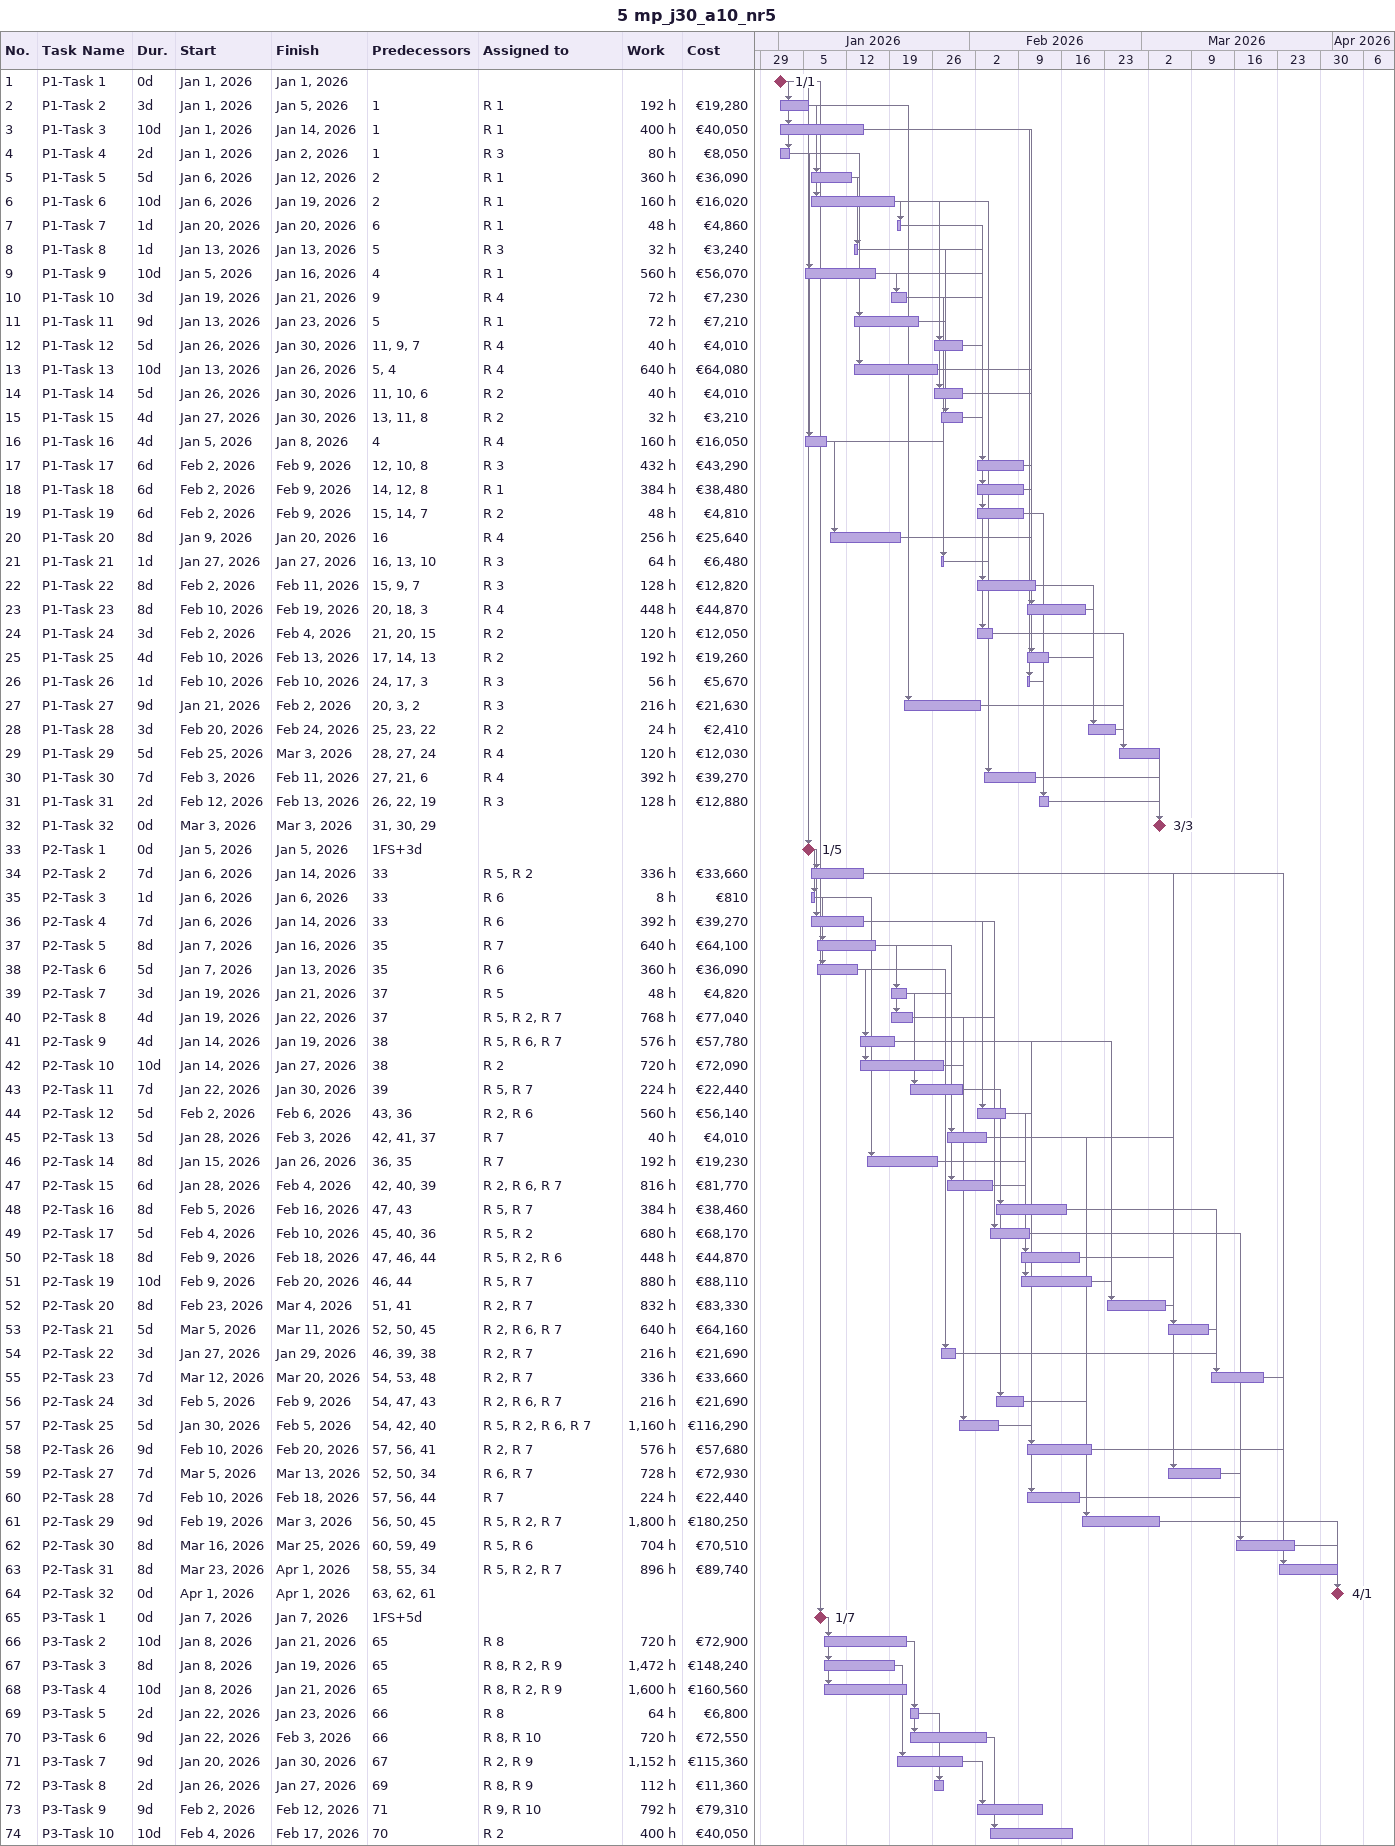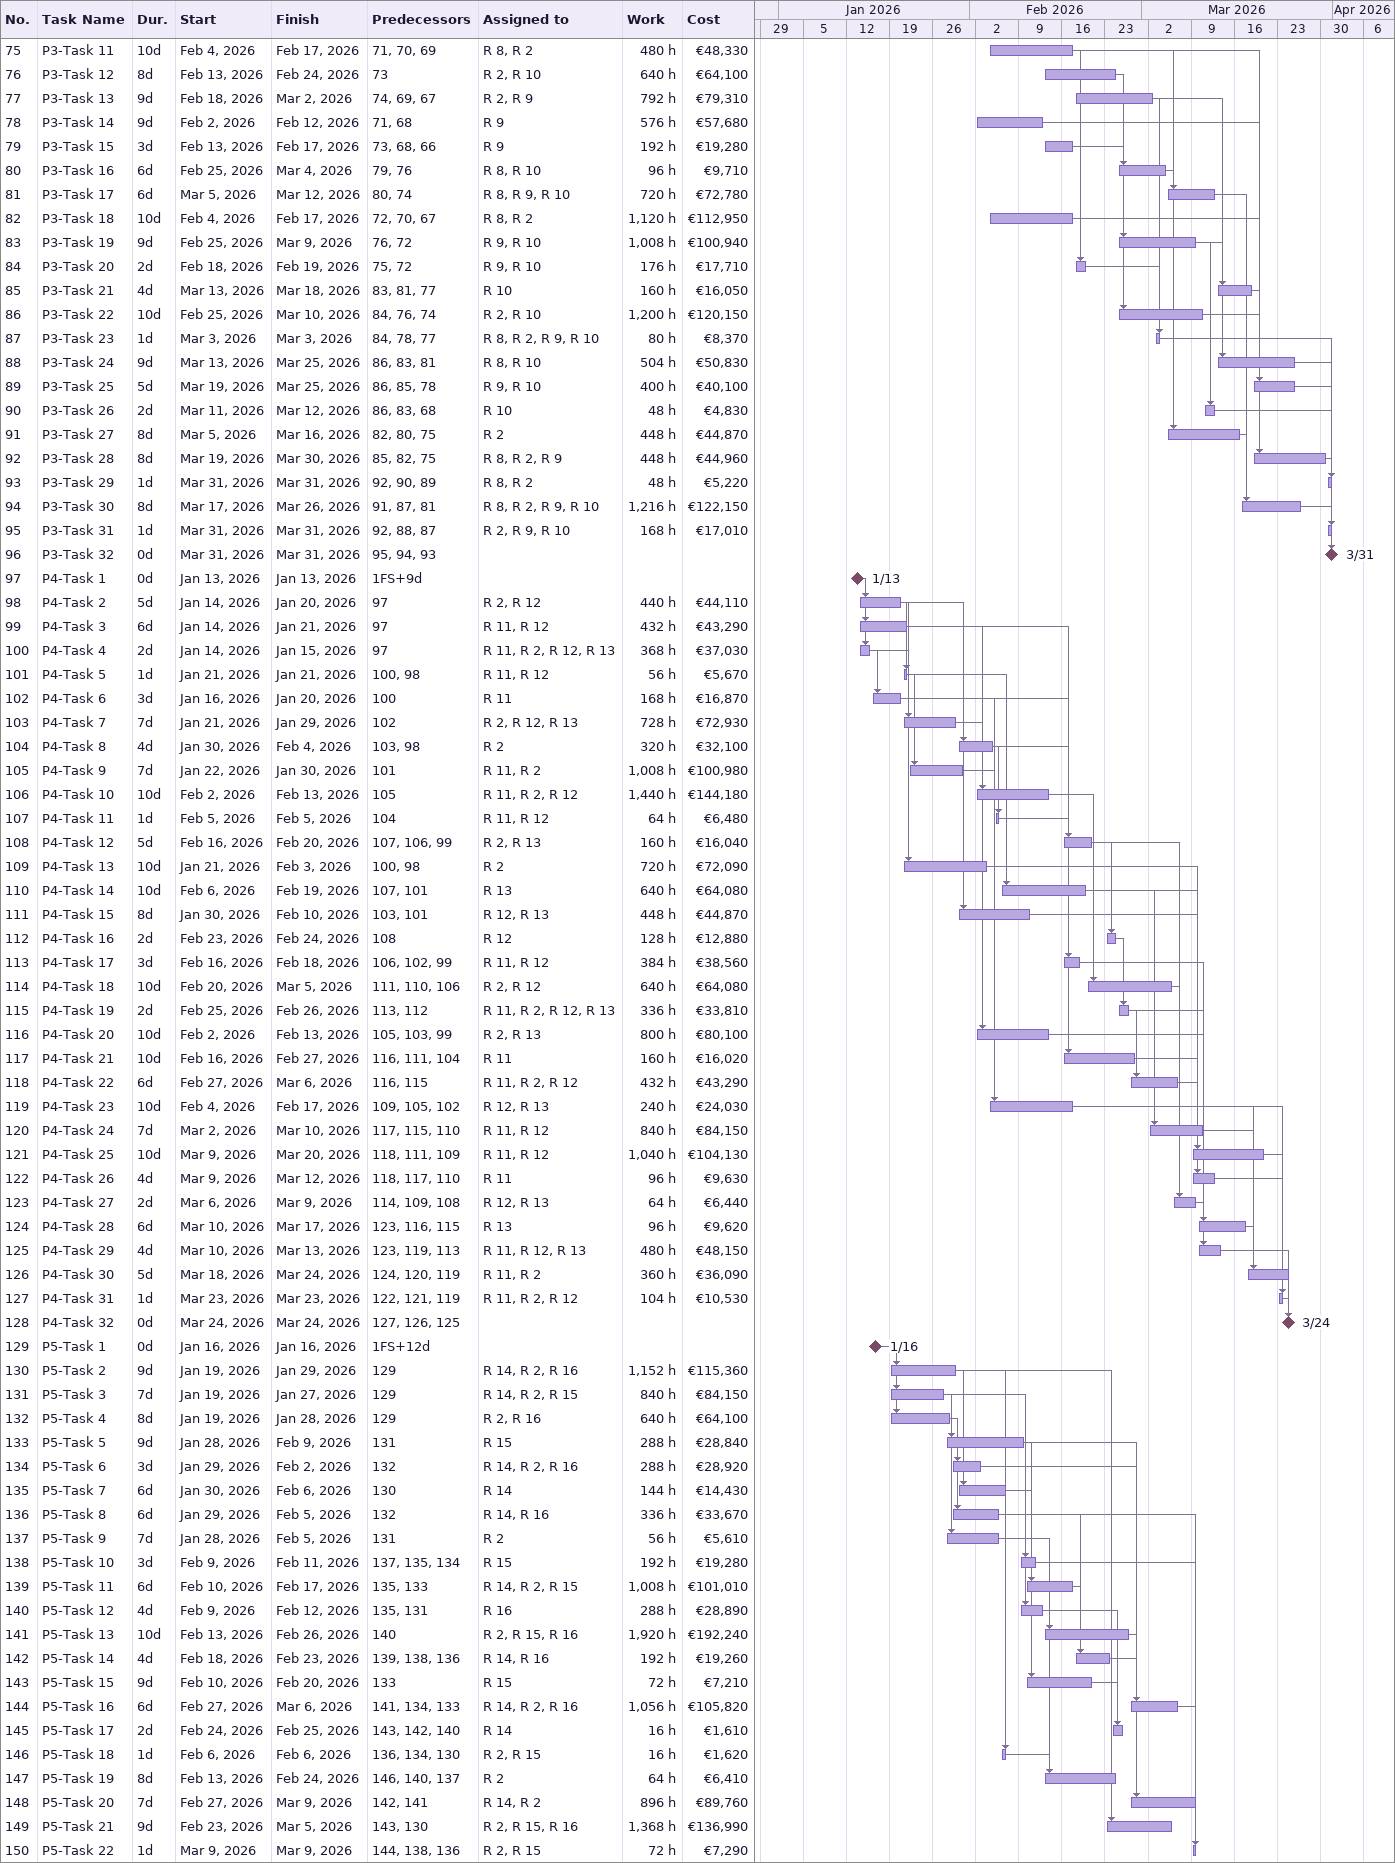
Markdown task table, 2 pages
5 mp_j30_a10_nr5

| ID | Task | Duration | Start | Finish | Predecessors | Resources | Work (h) | Cost (€) |
|---|---|---|---|---|---|---|---|---|
| 1 | P1-Task 1 | 0d | 2026-01-01 | 2026-01-01 |  |  |  |  |
| 2 | P1-Task 2 | 3d | 2026-01-01 | 2026-01-05 | 1 | R 1 | 192 | 19280 |
| 3 | P1-Task 3 | 10d | 2026-01-01 | 2026-01-14 | 1 | R 1 | 400 | 40050 |
| 4 | P1-Task 4 | 2d | 2026-01-01 | 2026-01-02 | 1 | R 3 | 80 | 8050 |
| 5 | P1-Task 5 | 5d | 2026-01-06 | 2026-01-12 | 2 | R 1 | 360 | 36090 |
| 6 | P1-Task 6 | 10d | 2026-01-06 | 2026-01-19 | 2 | R 1 | 160 | 16020 |
| 7 | P1-Task 7 | 1d | 2026-01-20 | 2026-01-20 | 6 | R 1 | 48 | 4860 |
| 8 | P1-Task 8 | 1d | 2026-01-13 | 2026-01-13 | 5 | R 3 | 32 | 3240 |
| 9 | P1-Task 9 | 10d | 2026-01-05 | 2026-01-16 | 4 | R 1 | 560 | 56070 |
| 10 | P1-Task 10 | 3d | 2026-01-19 | 2026-01-21 | 9 | R 4 | 72 | 7230 |
| 11 | P1-Task 11 | 9d | 2026-01-13 | 2026-01-23 | 5 | R 1 | 72 | 7210 |
| 12 | P1-Task 12 | 5d | 2026-01-26 | 2026-01-30 | 11, 9, 7 | R 4 | 40 | 4010 |
| 13 | P1-Task 13 | 10d | 2026-01-13 | 2026-01-26 | 5, 4 | R 4 | 640 | 64080 |
| 14 | P1-Task 14 | 5d | 2026-01-26 | 2026-01-30 | 11, 10, 6 | R 2 | 40 | 4010 |
| 15 | P1-Task 15 | 4d | 2026-01-27 | 2026-01-30 | 13, 11, 8 | R 2 | 32 | 3210 |
| 16 | P1-Task 16 | 4d | 2026-01-05 | 2026-01-08 | 4 | R 4 | 160 | 16050 |
| 17 | P1-Task 17 | 6d | 2026-02-02 | 2026-02-09 | 12, 10, 8 | R 3 | 432 | 43290 |
| 18 | P1-Task 18 | 6d | 2026-02-02 | 2026-02-09 | 14, 12, 8 | R 1 | 384 | 38480 |
| 19 | P1-Task 19 | 6d | 2026-02-02 | 2026-02-09 | 15, 14, 7 | R 2 | 48 | 4810 |
| 20 | P1-Task 20 | 8d | 2026-01-09 | 2026-01-20 | 16 | R 4 | 256 | 25640 |
| 21 | P1-Task 21 | 1d | 2026-01-27 | 2026-01-27 | 16, 13, 10 | R 3 | 64 | 6480 |
| 22 | P1-Task 22 | 8d | 2026-02-02 | 2026-02-11 | 15, 9, 7 | R 3 | 128 | 12820 |
| 23 | P1-Task 23 | 8d | 2026-02-10 | 2026-02-19 | 20, 18, 3 | R 4 | 448 | 44870 |
| 24 | P1-Task 24 | 3d | 2026-02-02 | 2026-02-04 | 21, 20, 15 | R 2 | 120 | 12050 |
| 25 | P1-Task 25 | 4d | 2026-02-10 | 2026-02-13 | 17, 14, 13 | R 2 | 192 | 19260 |
| 26 | P1-Task 26 | 1d | 2026-02-10 | 2026-02-10 | 24, 17, 3 | R 3 | 56 | 5670 |
| 27 | P1-Task 27 | 9d | 2026-01-21 | 2026-02-02 | 20, 3, 2 | R 3 | 216 | 21630 |
| 28 | P1-Task 28 | 3d | 2026-02-20 | 2026-02-24 | 25, 23, 22 | R 2 | 24 | 2410 |
| 29 | P1-Task 29 | 5d | 2026-02-25 | 2026-03-03 | 28, 27, 24 | R 4 | 120 | 12030 |
| 30 | P1-Task 30 | 7d | 2026-02-03 | 2026-02-11 | 27, 21, 6 | R 4 | 392 | 39270 |
| 31 | P1-Task 31 | 2d | 2026-02-12 | 2026-02-13 | 26, 22, 19 | R 3 | 128 | 12880 |
| 32 | P1-Task 32 | 0d | 2026-03-03 | 2026-03-03 | 31, 30, 29 |  |  |  |
| 33 | P2-Task 1 | 0d | 2026-01-05 | 2026-01-05 | 1FS+3d |  |  |  |
| 34 | P2-Task 2 | 7d | 2026-01-06 | 2026-01-14 | 33 | R 5, R 2 | 336 | 33660 |
| 35 | P2-Task 3 | 1d | 2026-01-06 | 2026-01-06 | 33 | R 6 | 8 | 810 |
| 36 | P2-Task 4 | 7d | 2026-01-06 | 2026-01-14 | 33 | R 6 | 392 | 39270 |
| 37 | P2-Task 5 | 8d | 2026-01-07 | 2026-01-16 | 35 | R 7 | 640 | 64100 |
| 38 | P2-Task 6 | 5d | 2026-01-07 | 2026-01-13 | 35 | R 6 | 360 | 36090 |
| 39 | P2-Task 7 | 3d | 2026-01-19 | 2026-01-21 | 37 | R 5 | 48 | 4820 |
| 40 | P2-Task 8 | 4d | 2026-01-19 | 2026-01-22 | 37 | R 5, R 2, R 7 | 768 | 77040 |
| 41 | P2-Task 9 | 4d | 2026-01-14 | 2026-01-19 | 38 | R 5, R 6, R 7 | 576 | 57780 |
| 42 | P2-Task 10 | 10d | 2026-01-14 | 2026-01-27 | 38 | R 2 | 720 | 72090 |
| 43 | P2-Task 11 | 7d | 2026-01-22 | 2026-01-30 | 39 | R 5, R 7 | 224 | 22440 |
| 44 | P2-Task 12 | 5d | 2026-02-02 | 2026-02-06 | 43, 36 | R 2, R 6 | 560 | 56140 |
| 45 | P2-Task 13 | 5d | 2026-01-28 | 2026-02-03 | 42, 41, 37 | R 7 | 40 | 4010 |
| 46 | P2-Task 14 | 8d | 2026-01-15 | 2026-01-26 | 36, 35 | R 7 | 192 | 19230 |
| 47 | P2-Task 15 | 6d | 2026-01-28 | 2026-02-04 | 42, 40, 39 | R 2, R 6, R 7 | 816 | 81770 |
| 48 | P2-Task 16 | 8d | 2026-02-05 | 2026-02-16 | 47, 43 | R 5, R 7 | 384 | 38460 |
| 49 | P2-Task 17 | 5d | 2026-02-04 | 2026-02-10 | 45, 40, 36 | R 5, R 2 | 680 | 68170 |
| 50 | P2-Task 18 | 8d | 2026-02-09 | 2026-02-18 | 47, 46, 44 | R 5, R 2, R 6 | 448 | 44870 |
| 51 | P2-Task 19 | 10d | 2026-02-09 | 2026-02-20 | 46, 44 | R 5, R 7 | 880 | 88110 |
| 52 | P2-Task 20 | 8d | 2026-02-23 | 2026-03-04 | 51, 41 | R 2, R 7 | 832 | 83330 |
| 53 | P2-Task 21 | 5d | 2026-03-05 | 2026-03-11 | 52, 50, 45 | R 2, R 6, R 7 | 640 | 64160 |
| 54 | P2-Task 22 | 3d | 2026-01-27 | 2026-01-29 | 46, 39, 38 | R 2, R 7 | 216 | 21690 |
| 55 | P2-Task 23 | 7d | 2026-03-12 | 2026-03-20 | 54, 53, 48 | R 2, R 7 | 336 | 33660 |
| 56 | P2-Task 24 | 3d | 2026-02-05 | 2026-02-09 | 54, 47, 43 | R 2, R 6, R 7 | 216 | 21690 |
| 57 | P2-Task 25 | 5d | 2026-01-30 | 2026-02-05 | 54, 42, 40 | R 5, R 2, R 6, R 7 | 1160 | 116290 |
| 58 | P2-Task 26 | 9d | 2026-02-10 | 2026-02-20 | 57, 56, 41 | R 2, R 7 | 576 | 57680 |
| 59 | P2-Task 27 | 7d | 2026-03-05 | 2026-03-13 | 52, 50, 34 | R 6, R 7 | 728 | 72930 |
| 60 | P2-Task 28 | 7d | 2026-02-10 | 2026-02-18 | 57, 56, 44 | R 7 | 224 | 22440 |
| 61 | P2-Task 29 | 9d | 2026-02-19 | 2026-03-03 | 56, 50, 45 | R 5, R 2, R 7 | 1800 | 180250 |
| 62 | P2-Task 30 | 8d | 2026-03-16 | 2026-03-25 | 60, 59, 49 | R 5, R 6 | 704 | 70510 |
| 63 | P2-Task 31 | 8d | 2026-03-23 | 2026-04-01 | 58, 55, 34 | R 5, R 2, R 7 | 896 | 89740 |
| 64 | P2-Task 32 | 0d | 2026-04-01 | 2026-04-01 | 63, 62, 61 |  |  |  |
| 65 | P3-Task 1 | 0d | 2026-01-07 | 2026-01-07 | 1FS+5d |  |  |  |
| 66 | P3-Task 2 | 10d | 2026-01-08 | 2026-01-21 | 65 | R 8 | 720 | 72900 |
| 67 | P3-Task 3 | 8d | 2026-01-08 | 2026-01-19 | 65 | R 8, R 2, R 9 | 1472 | 148240 |
| 68 | P3-Task 4 | 10d | 2026-01-08 | 2026-01-21 | 65 | R 8, R 2, R 9 | 1600 | 160560 |
| 69 | P3-Task 5 | 2d | 2026-01-22 | 2026-01-23 | 66 | R 8 | 64 | 6800 |
| 70 | P3-Task 6 | 9d | 2026-01-22 | 2026-02-03 | 66 | R 8, R 10 | 720 | 72550 |
| 71 | P3-Task 7 | 9d | 2026-01-20 | 2026-01-30 | 67 | R 2, R 9 | 1152 | 115360 |
| 72 | P3-Task 8 | 2d | 2026-01-26 | 2026-01-27 | 69 | R 8, R 9 | 112 | 11360 |
| 73 | P3-Task 9 | 9d | 2026-02-02 | 2026-02-12 | 71 | R 9, R 10 | 792 | 79310 |
| 74 | P3-Task 10 | 10d | 2026-02-04 | 2026-02-17 | 70 | R 2 | 400 | 40050 |
| 75 | P3-Task 11 | 10d | 2026-02-04 | 2026-02-17 | 71, 70, 69 | R 8, R 2 | 480 | 48330 |
| 76 | P3-Task 12 | 8d | 2026-02-13 | 2026-02-24 | 73 | R 2, R 10 | 640 | 64100 |
| 77 | P3-Task 13 | 9d | 2026-02-18 | 2026-03-02 | 74, 69, 67 | R 2, R 9 | 792 | 79310 |
| 78 | P3-Task 14 | 9d | 2026-02-02 | 2026-02-12 | 71, 68 | R 9 | 576 | 57680 |
| 79 | P3-Task 15 | 3d | 2026-02-13 | 2026-02-17 | 73, 68, 66 | R 9 | 192 | 19280 |
| 80 | P3-Task 16 | 6d | 2026-02-25 | 2026-03-04 | 79, 76 | R 8, R 10 | 96 | 9710 |
| 81 | P3-Task 17 | 6d | 2026-03-05 | 2026-03-12 | 80, 74 | R 8, R 9, R 10 | 720 | 72780 |
| 82 | P3-Task 18 | 10d | 2026-02-04 | 2026-02-17 | 72, 70, 67 | R 8, R 2 | 1120 | 112950 |
| 83 | P3-Task 19 | 9d | 2026-02-25 | 2026-03-09 | 76, 72 | R 9, R 10 | 1008 | 100940 |
| 84 | P3-Task 20 | 2d | 2026-02-18 | 2026-02-19 | 75, 72 | R 9, R 10 | 176 | 17710 |
| 85 | P3-Task 21 | 4d | 2026-03-13 | 2026-03-18 | 83, 81, 77 | R 10 | 160 | 16050 |
| 86 | P3-Task 22 | 10d | 2026-02-25 | 2026-03-10 | 84, 76, 74 | R 2, R 10 | 1200 | 120150 |
| 87 | P3-Task 23 | 1d | 2026-03-03 | 2026-03-03 | 84, 78, 77 | R 8, R 2, R 9, R 10 | 80 | 8370 |
| 88 | P3-Task 24 | 9d | 2026-03-13 | 2026-03-25 | 86, 83, 81 | R 8, R 10 | 504 | 50830 |
| 89 | P3-Task 25 | 5d | 2026-03-19 | 2026-03-25 | 86, 85, 78 | R 9, R 10 | 400 | 40100 |
| 90 | P3-Task 26 | 2d | 2026-03-11 | 2026-03-12 | 86, 83, 68 | R 10 | 48 | 4830 |
| 91 | P3-Task 27 | 8d | 2026-03-05 | 2026-03-16 | 82, 80, 75 | R 2 | 448 | 44870 |
| 92 | P3-Task 28 | 8d | 2026-03-19 | 2026-03-30 | 85, 82, 75 | R 8, R 2, R 9 | 448 | 44960 |
| 93 | P3-Task 29 | 1d | 2026-03-31 | 2026-03-31 | 92, 90, 89 | R 8, R 2 | 48 | 5220 |
| 94 | P3-Task 30 | 8d | 2026-03-17 | 2026-03-26 | 91, 87, 81 | R 8, R 2, R 9, R 10 | 1216 | 122150 |
| 95 | P3-Task 31 | 1d | 2026-03-31 | 2026-03-31 | 92, 88, 87 | R 2, R 9, R 10 | 168 | 17010 |
| 96 | P3-Task 32 | 0d | 2026-03-31 | 2026-03-31 | 95, 94, 93 |  |  |  |
| 97 | P4-Task 1 | 0d | 2026-01-13 | 2026-01-13 | 1FS+9d |  |  |  |
| 98 | P4-Task 2 | 5d | 2026-01-14 | 2026-01-20 | 97 | R 2, R 12 | 440 | 44110 |
| 99 | P4-Task 3 | 6d | 2026-01-14 | 2026-01-21 | 97 | R 11, R 12 | 432 | 43290 |
| 100 | P4-Task 4 | 2d | 2026-01-14 | 2026-01-15 | 97 | R 11, R 2, R 12, R 13 | 368 | 37030 |
| 101 | P4-Task 5 | 1d | 2026-01-21 | 2026-01-21 | 100, 98 | R 11, R 12 | 56 | 5670 |
| 102 | P4-Task 6 | 3d | 2026-01-16 | 2026-01-20 | 100 | R 11 | 168 | 16870 |
| 103 | P4-Task 7 | 7d | 2026-01-21 | 2026-01-29 | 102 | R 2, R 12, R 13 | 728 | 72930 |
| 104 | P4-Task 8 | 4d | 2026-01-30 | 2026-02-04 | 103, 98 | R 2 | 320 | 32100 |
| 105 | P4-Task 9 | 7d | 2026-01-22 | 2026-01-30 | 101 | R 11, R 2 | 1008 | 100980 |
| 106 | P4-Task 10 | 10d | 2026-02-02 | 2026-02-13 | 105 | R 11, R 2, R 12 | 1440 | 144180 |
| 107 | P4-Task 11 | 1d | 2026-02-05 | 2026-02-05 | 104 | R 11, R 12 | 64 | 6480 |
| 108 | P4-Task 12 | 5d | 2026-02-16 | 2026-02-20 | 107, 106, 99 | R 2, R 13 | 160 | 16040 |
| 109 | P4-Task 13 | 10d | 2026-01-21 | 2026-02-03 | 100, 98 | R 2 | 720 | 72090 |
| 110 | P4-Task 14 | 10d | 2026-02-06 | 2026-02-19 | 107, 101 | R 13 | 640 | 64080 |
| 111 | P4-Task 15 | 8d | 2026-01-30 | 2026-02-10 | 103, 101 | R 12, R 13 | 448 | 44870 |
| 112 | P4-Task 16 | 2d | 2026-02-23 | 2026-02-24 | 108 | R 12 | 128 | 12880 |
| 113 | P4-Task 17 | 3d | 2026-02-16 | 2026-02-18 | 106, 102, 99 | R 11, R 12 | 384 | 38560 |
| 114 | P4-Task 18 | 10d | 2026-02-20 | 2026-03-05 | 111, 110, 106 | R 2, R 12 | 640 | 64080 |
| 115 | P4-Task 19 | 2d | 2026-02-25 | 2026-02-26 | 113, 112 | R 11, R 2, R 12, R 13 | 336 | 33810 |
| 116 | P4-Task 20 | 10d | 2026-02-02 | 2026-02-13 | 105, 103, 99 | R 2, R 13 | 800 | 80100 |
| 117 | P4-Task 21 | 10d | 2026-02-16 | 2026-02-27 | 116, 111, 104 | R 11 | 160 | 16020 |
| 118 | P4-Task 22 | 6d | 2026-02-27 | 2026-03-06 | 116, 115 | R 11, R 2, R 12 | 432 | 43290 |
| 119 | P4-Task 23 | 10d | 2026-02-04 | 2026-02-17 | 109, 105, 102 | R 12, R 13 | 240 | 24030 |
| 120 | P4-Task 24 | 7d | 2026-03-02 | 2026-03-10 | 117, 115, 110 | R 11, R 12 | 840 | 84150 |
| 121 | P4-Task 25 | 10d | 2026-03-09 | 2026-03-20 | 118, 111, 109 | R 11, R 12 | 1040 | 104130 |
| 122 | P4-Task 26 | 4d | 2026-03-09 | 2026-03-12 | 118, 117, 110 | R 11 | 96 | 9630 |
| 123 | P4-Task 27 | 2d | 2026-03-06 | 2026-03-09 | 114, 109, 108 | R 12, R 13 | 64 | 6440 |
| 124 | P4-Task 28 | 6d | 2026-03-10 | 2026-03-17 | 123, 116, 115 | R 13 | 96 | 9620 |
| 125 | P4-Task 29 | 4d | 2026-03-10 | 2026-03-13 | 123, 119, 113 | R 11, R 12, R 13 | 480 | 48150 |
| 126 | P4-Task 30 | 5d | 2026-03-18 | 2026-03-24 | 124, 120, 119 | R 11, R 2 | 360 | 36090 |
| 127 | P4-Task 31 | 1d | 2026-03-23 | 2026-03-23 | 122, 121, 119 | R 11, R 2, R 12 | 104 | 10530 |
| 128 | P4-Task 32 | 0d | 2026-03-24 | 2026-03-24 | 127, 126, 125 |  |  |  |
| 129 | P5-Task 1 | 0d | 2026-01-16 | 2026-01-16 | 1FS+12d |  |  |  |
| 130 | P5-Task 2 | 9d | 2026-01-19 | 2026-01-29 | 129 | R 14, R 2, R 16 | 1152 | 115360 |
| 131 | P5-Task 3 | 7d | 2026-01-19 | 2026-01-27 | 129 | R 14, R 2, R 15 | 840 | 84150 |
| 132 | P5-Task 4 | 8d | 2026-01-19 | 2026-01-28 | 129 | R 2, R 16 | 640 | 64100 |
| 133 | P5-Task 5 | 9d | 2026-01-28 | 2026-02-09 | 131 | R 15 | 288 | 28840 |
| 134 | P5-Task 6 | 3d | 2026-01-29 | 2026-02-02 | 132 | R 14, R 2, R 16 | 288 | 28920 |
| 135 | P5-Task 7 | 6d | 2026-01-30 | 2026-02-06 | 130 | R 14 | 144 | 14430 |
| 136 | P5-Task 8 | 6d | 2026-01-29 | 2026-02-05 | 132 | R 14, R 16 | 336 | 33670 |
| 137 | P5-Task 9 | 7d | 2026-01-28 | 2026-02-05 | 131 | R 2 | 56 | 5610 |
| 138 | P5-Task 10 | 3d | 2026-02-09 | 2026-02-11 | 137, 135, 134 | R 15 | 192 | 19280 |
| 139 | P5-Task 11 | 6d | 2026-02-10 | 2026-02-17 | 135, 133 | R 14, R 2, R 15 | 1008 | 101010 |
| 140 | P5-Task 12 | 4d | 2026-02-09 | 2026-02-12 | 135, 131 | R 16 | 288 | 28890 |
| 141 | P5-Task 13 | 10d | 2026-02-13 | 2026-02-26 | 140 | R 2, R 15, R 16 | 1920 | 192240 |
| 142 | P5-Task 14 | 4d | 2026-02-18 | 2026-02-23 | 139, 138, 136 | R 14, R 16 | 192 | 19260 |
| 143 | P5-Task 15 | 9d | 2026-02-10 | 2026-02-20 | 133 | R 15 | 72 | 7210 |
| 144 | P5-Task 16 | 6d | 2026-02-27 | 2026-03-06 | 141, 134, 133 | R 14, R 2, R 16 | 1056 | 105820 |
| 145 | P5-Task 17 | 2d | 2026-02-24 | 2026-02-25 | 143, 142, 140 | R 14 | 16 | 1610 |
| 146 | P5-Task 18 | 1d | 2026-02-06 | 2026-02-06 | 136, 134, 130 | R 2, R 15 | 16 | 1620 |
| 147 | P5-Task 19 | 8d | 2026-02-13 | 2026-02-24 | 146, 140, 137 | R 2 | 64 | 6410 |
| 148 | P5-Task 20 | 7d | 2026-02-27 | 2026-03-09 | 142, 141 | R 14, R 2 | 896 | 89760 |
| 149 | P5-Task 21 | 9d | 2026-02-23 | 2026-03-05 | 143, 130 | R 2, R 15, R 16 | 1368 | 136990 |
| 150 | P5-Task 22 | 1d | 2026-03-09 | 2026-03-09 | 144, 138, 136 | R 2, R 15 | 72 | 7290 |
